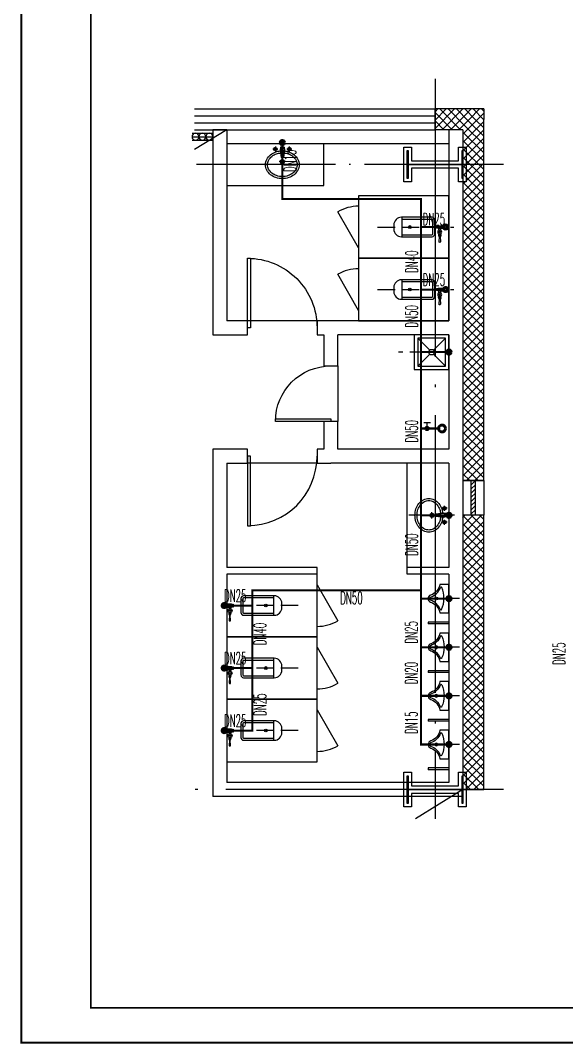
# Model space of a CAD drawing. Extents: x -452079 to 117456, y 3902 to 836955.
# Drawn here: x -328211 to -320346, y 3902 to 18633 of the extents above; entities that cross this region are included whole.
import ezdxf
from ezdxf.enums import TextEntityAlignment as Align

# ---------------------------------------------------------------- set-up
doc = ezdxf.new("R2010")
doc.units = 0
doc.header["$LTSCALE"] = 1000
doc.header["$MEASUREMENT"] = 0
for name, pattern in [('10平面$1$DOTE', [2.42, 2, -0.2, 0.02, -0.2]), ('DASH', [0.35, 0.25, -0.1]), ('DOTE', [2.42, 2, -0.2, 0.02, -0.2])]:
    doc.linetypes.add(name, pattern=pattern)
for name, color, linetype in [('0-cxFrame', 155, 'Continuous'), ('10平面$1$A-AXIS-DOTE', 14, '10平面$1$DOTE'), ('A-AXIS-DOTE', 14, 'DOTE'), ('A-HATCH-2', 251, 'Continuous'), ('A-HRAIL', 173, 'Continuous'), ('A-WC', 223, 'Continuous'), ('A-WINDOW', 140, 'Continuous'), ('AS-COLN', 6, 'Continuous'), ('AS-WALL', 40, 'Continuous'), ('CURTWALL', 4, 'Continuous'), ('FM_ZF给水', 3, 'Continuous'), ('PUB_HATCH', 8, 'Continuous'), ('SB_ZF给水', 3, 'Continuous'), ('WALL', 2, 'Continuous'), ('WZ_ZF给水', 3, 'Continuous')]:
    doc.layers.add(name, color=color, linetype=linetype)
for name, color, linetype, lineweight in [('0-cxText', 131, 'Continuous', 25), ('Gps-ZF给水', 3, 'TG_J', 60), ('LG-ZF给水', 3, 'Continuous', 60)]:
    doc.layers.add(name, color=color, linetype=linetype, lineweight=lineweight)
doc.styles.add('_TWT_PIPEDN', font='SIMPLEX', dxfattribs={"width": 0.65, "height": 3.5, "bigfont": 'HZTXT'})
doc.styles.add('cx_tuming', font='')
doc.styles.add('cx_tuqian1', font='')
doc.styles.add('TG_LINETYPE', font='SIMPLEX', dxfattribs={"width": 0.8, "height": 3.5, "bigfont": 'HZTXT'})
doc.styles.add('黑体', font='', dxfattribs={"height": 12})
doc.styles.get('cx_tuming').set_extended_font_data('SimHei')
doc.styles.get('cx_tuqian1').set_extended_font_data('SimSun')
doc.styles.get('黑体').set_extended_font_data('SimHei')
doc.linetypes.add('TG_J', pattern='A,2,-0.3,["J",TG_LINETYPE,S=0.1,R=0,X=-0.23,Y=-0.15],0', length=2.3)
pattern_1 = [(45, (138332.77, -547935.87), (-60.000061, 60.000061), []), (135, (138332.77, -547935.87), (-60.000061, -60.000061), [])]

# ---------------------------------------------------------------- blocks, each defined once
blk = doc.blocks.new('厕卫')
at = {"layer": 'A-AXIS-DOTE', "color": 8, "linetype": 'DASH'}
blk.add_line((50, -823), (50, 272), dxfattribs=at)
at = {"layer": 'A-WC'}
for p, q in [((-60, -40), (-60, -470)), ((150, -30), (-50, -30)), ((160, -470), (160, -40)), ((190, -470), (-90, -470)), ((350, -1097), (-170, -1397))]:
    blk.add_line(p, q, dxfattribs=at)
blk.add_lwpolyline([(-400, 203), (-400, -1097), (500, -1097), (500, 203)], close=True, dxfattribs=at)
blk.add_lwpolyline([(190, -40, 0.414214), (150, 0), (-50, 0, 0.414214), (-90, -40), (-90, -480, 0.414214), (20, -590), (80, -590, 0.414214), (190, -480)], format="xyb", close=True, dxfattribs=at)
blk.add_circle((50, -359), 20, dxfattribs=at)
for centre, radius, start, end in [((-50, -40), 10, 90, 180), ((150, -40), 10, 0, 90), ((350, -1097), 600, 180, 209.9999)]:
    blk.add_arc(centre, radius, start, end, dxfattribs=at)
for p in [(50, 0), (50, -359)]:
    blk.add_point(p, dxfattribs=at)
blk = doc.blocks.new('343243')
at = {"layer": '10平面$1$A-AXIS-DOTE', "color": 8}
blk.add_lwpolyline([(-137039, 783550), (-137039, 784210)], dxfattribs=at)
at = {"layer": 'A-WC'}
for p, q in [((-137084, 783875), (-136994, 783875)), ((-137039, 783830), (-137039, 783920)), ((-137139, 783657), (-137139, 783731)), ((-137071, 783707), (-137056, 783814)), ((-137064, 783668), (-137071, 783707)), ((-137064, 783668), (-137056, 783814)), ((-137056, 783814), (-137022, 783814)), ((-137056, 783804), (-137022, 783804)), ((-137014, 783668), (-137022, 783814)), ((-137008, 783707), (-137022, 783814)), ((-137014, 783668), (-137008, 783707)), ((-136939, 783657), (-136939, 783731)), ((-137176, 783694), (-137103, 783694)), ((-137064, 783668), (-137014, 783668)), ((-137063, 783687), (-137015, 783687)), ((-136976, 783694), (-136903, 783694))]:
    blk.add_line(p, q, dxfattribs=at)
for points in [[(-137069, 783721, -0.055034), (-137132, 783735, -0.088849), (-137208, 783776, -0.104988), (-137263, 783843, -0.12017), (-137282, 783920, -0.12017), (-137263, 783997, -0.104988), (-137208, 784064, -0.088849), (-137132, 784105, -0.080052), (-137039, 784120, -0.080052)], [(-137065, 783751, -0.056066), (-137123, 783763, -0.088849), (-137190, 783800, -0.104988), (-137237, 783857, -0.12017), (-137252, 783920, -0.12017), (-137237, 783983, -0.104988), (-137190, 784040, -0.088849), (-137123, 784077, -0.080052), (-137039, 784090, -0.080052)], [(-137039, 784120, -0.080052), (-136946, 784105, -0.088849), (-136870, 784064, -0.104988), (-136815, 783997, -0.12017), (-136796, 783920, -0.12017), (-136815, 783843, -0.104988), (-136870, 783776, -0.088849), (-136946, 783735, -0.055034), (-137010, 783721, -0.080052)], [(-137039, 784090, -0.080052), (-136956, 784077, -0.088849), (-136889, 784040, -0.104988), (-136842, 783983, -0.12017), (-136826, 783920, -0.12017), (-136842, 783857, -0.104988), (-136889, 783800, -0.088849), (-136956, 783763, -0.056066), (-137014, 783751, -0.080052)]]:
    blk.add_lwpolyline(points, format="xyb", dxfattribs=at)
for centre, radius in [((-137039, 783875), 30), ((-137039, 783875), 20), ((-137139, 783694), 25), ((-137139, 783694), 15), ((-136939, 783694), 25), ((-136939, 783694), 15)]:
    blk.add_circle(centre, radius, dxfattribs=at)
for centre, start, end in [((-137040, 783695), 80.5252, 279.4748), ((-137038, 783695), 260.5252, 99.4748)]:
    blk.add_arc(centre, 7.19, start, end, dxfattribs=at)
blk = doc.blocks.new('清洁间')
at = {"layer": 'A-AXIS-DOTE', "color": 8, "linetype": 'DASH'}
blk.add_lwpolyline([(2044571, 1694020), (2045331, 1694020)], dxfattribs=at)
at = {"layer": 'A-WC'}
for points in [[(2045106, 1693770), (2045106, 1694270), (2044606, 1694270), (2044606, 1693770)], [(2045056, 1693820), (2045056, 1694220), (2044656, 1694220), (2044656, 1693820)]]:
    blk.add_lwpolyline(points, close=True, dxfattribs=at)
for points in [[(2044828, 1694048), (2044656, 1694220)], [(2044884, 1694048), (2045056, 1694220)], [(2044656, 1693820), (2044828, 1693991)], [(2045056, 1693820), (2044884, 1693991)]]:
    blk.add_lwpolyline(points, dxfattribs=at)
blk.add_circle((2044856, 1694020), 40, dxfattribs=at)
blk = doc.blocks.new('$lvtry$00000224')
at = {"color": 0}
for p, q in [((-363, 0), (-363, -300)), ((-338, 0), (-363, 0)), ((-338, 0), (-338, -300)), ((337, 0), (337, -300)), ((362, 0), (337, 0)), ((362, 0), (362, -300)), ((-338, -300), (-363, -300)), ((362, -300), (337, -300))]:
    blk.add_line(p, q, dxfattribs=at)
at = {"color": 0, "elevation": 0}
blk.add_lwpolyline([(-205, -131), (-205, 0), (205, 0), (205, -131, 0.268068), (51, -263, -0.317765), (0, -300, -0.317765), (-51, -263, 0.268068)], format="xyb", close=True, dxfattribs=at)
at = {"color": 0}
blk.add_circle((0, -182, 0), 20, dxfattribs=at)
for centre, radius, start, end in [((-152, -115, 0), 10, 114.1084, 248.1394), ((5, -466, 0), 395, 66.6675, 114.1084), ((-243, -341, 0), 233, 19.2639, 68.1394), ((243, -341, 0), 233, 110.4941, 160.7361), ((158, -113, 0), 10, 290.4941, 66.6675), ((0, -256, 0), 24, 199.2639, 269.4998), ((0, -256, 0), 24, 270.5002, 340.7361)]:
    blk.add_arc(centre, radius, start, end, dxfattribs=at)
blk.add_point((0, -182, 0), dxfattribs=at)
at = {"layer": 'A-AXIS-DOTE', "color": 8}
blk.add_lwpolyline([(0, 153), (0, -367)], dxfattribs=at)
blk = doc.blocks.new('小便器')
at = {"layer": 'A-WC', "xscale": -1, "rotation": 89.99999999999999}
blk.add_blockref('$lvtry$00000224', (2044606, 1695654), dxfattribs=at)
blk = doc.blocks.new('*U166')
at = {"color": 0}
blk.add_lwpolyline([(500, 0), (500, 1000), (460, 1000), (460, 0)], close=True, dxfattribs=at)
blk.add_arc((500, 0), 1000, 90, 180, dxfattribs=at)
blk = doc.blocks.new('*U165')
at = {"color": 0, "xscale": 0.001, "yscale": 0.001, "zscale": 0.001}
blk.add_blockref('*U166', (0, 0), dxfattribs=at)
blk = doc.blocks.new('*U168')
at = {"color": 0}
blk.add_lwpolyline([(400, 0), (400, 800), (360, 800), (360, 0)], close=True, dxfattribs=at)
blk.add_arc((400, 0), 800, 90, 180, dxfattribs=at)
blk = doc.blocks.new('*U167')
at = {"color": 0, "xscale": 0.00125, "yscale": 0.00125, "zscale": 0.00125}
blk.add_blockref('*U168', (0, 0), dxfattribs=at)
blk = doc.blocks.new('w42343243')
at = {"layer": 'A-HATCH-2', "color": 2}
blk.add_lwpolyline([(-165104, 621070), (-164604, 621070), (-164604, 620958), (-164800, 620958), (-164800, 620282), (-164604, 620282), (-164604, 620170), (-165104, 620170), (-165104, 620282), (-164908, 620282), (-164908, 620958), (-165104, 620958)], close=True, dxfattribs=at)
at = {"layer": 'AS-COLN', "color": 8}
blk.add_lwpolyline([(-165054, 621020), (-164654, 621020), (-164654, 621008), (-164850, 621008), (-164850, 620232), (-164654, 620232), (-164654, 620220), (-165054, 620220), (-165054, 620232), (-164858, 620232), (-164858, 621008), (-165054, 621008)], close=True, dxfattribs=at)
blk = doc.blocks.new('99平面图例外参$0$$LinePat$圆环')
for points in [[(0, 150), (300, 150)], [(0, 0), (300, 0)], [(0, -150), (300, -150)]]:
    blk.add_lwpolyline(points)
at = {"color": 0}
blk.add_circle((150, 0), 150, dxfattribs=at)
blk = doc.blocks.new('*U170')
at = {"color": 0}
for p, q in [((-250, 150), (250, 150)), ((250, 30), (-250, 30)), ((-250, -30), (-190, 30)), ((-190, -30), (-130, 30)), ((-130, -30), (-70, 30)), ((-70, -30), (-10, 30)), ((-10, -30), (50, 30)), ((50, -30), (110, 30)), ((110, -30), (170, 30)), ((170, -30), (230, 30)), ((250, -30), (-250, -30)), ((-250, -150), (250, -150))]:
    blk.add_line(p, q, dxfattribs=at)
for points in [[(-250, -150), (-250, 150)], [(250, -150), (250, 150)]]:
    blk.add_lwpolyline(points, dxfattribs=at)
blk = doc.blocks.new('*U169')
at = {"color": 0, "xscale": 0.001999999996058992, "yscale": 0.003333333333333334, "zscale": 0.001999999996058992}
blk.add_blockref('*U170', (0, 0), dxfattribs=at)
blk = doc.blocks.new('A$C396E0034')
at = {"layer": 'PUB_HATCH'}
h = blk.add_hatch(dxfattribs=at)
h.set_pattern_fill('多孔材料', color=256, scale=30, style=0)
h.set_pattern_definition(pattern_1)
h.paths.add_polyline_path([(10069, 484), (10219, 584), (10219, 984), (9919, 984), (9919, 584)])
h = blk.add_hatch(dxfattribs=at)
h.set_pattern_fill('多孔材料', color=256, scale=30, style=0)
h.set_pattern_definition(pattern_1)
h.paths.add_polyline_path([(419, 284), (4369, 284), (4369, 584), (419, 584)])
h = blk.add_hatch(dxfattribs=at)
h.set_pattern_fill('多孔材料', color=256, scale=30, style=0)
h.set_pattern_definition(pattern_1)
h.paths.add_polyline_path([(9919, 584), (4869, 584), (4869, 284), (10069, 284), (10069, 484)])
h = blk.add_hatch(dxfattribs=at)
h.set_pattern_fill('多孔材料', color=256, scale=30, style=0)
h.set_pattern_definition(pattern_1)
h.paths.add_polyline_path([(10219, 584), (10069, 484), (10069, 284), (10219, 284)])
at = {"layer": 'A-AXIS-DOTE', "color": 8, "ltscale": 2}
for p, q in [((419, 0), (419, 4447)), ((10652, 984), (0, 984))]:
    blk.add_line(p, q, dxfattribs=at)
at = {"layer": 'A-AXIS-DOTE', "color": 8}
for p, q in [((9419, 0), (9419, 4447)), ((9919, 3984), (9635, 4447)), ((419, 584), (0, 1266))]:
    blk.add_line(p, q, dxfattribs=at)
at = {"layer": 'AS-WALL'}
for p, q in [((9919, 584), (9919, 984)), ((9919, 984), (10219, 984)), ((10219, 584), (10219, 984)), ((4369, 584), (419, 584)), ((419, 584), (419, 284)), ((4369, 284), (4369, 584)), ((9919, 584), (4869, 584)), ((4869, 584), (4869, 284)), ((10219, 584), (10219, 584)), ((10219, 284), (10219, 584)), ((419, 284), (4369, 284)), ((4869, 284), (10069, 284)), ((10219, 284), (10069, 284))]:
    blk.add_line(p, q, dxfattribs=at)
at = {"layer": 'CURTWALL'}
for p, q in [((9919, 4447), (9919, 984)), ((10019, 4447), (10019, 984)), ((10119, 4447), (10119, 984)), ((10219, 4447), (10219, 984)), ((10219, 984), (9919, 984))]:
    blk.add_line(p, q, dxfattribs=at)
at = {"layer": 'WALL'}
for p, q in [((319, 584), (319, 4184)), ((3569, 4184), (319, 4184)), ((5319, 4184), (3569, 4184)), ((5319, 3684), (5319, 4184)), ((9919, 4184), (6969, 4184)), ((6969, 4184), (6969, 3684)), ((9919, 3984), (9919, 4184)), ((519, 784), (519, 3984)), ((3519, 3984), (519, 3984)), ((3519, 2684), (3519, 3984)), ((3619, 2684), (3619, 3984)), ((5119, 3984), (3619, 3984)), ((5119, 3984), (5119, 3684)), ((9919, 3984), (7169, 3984)), ((7169, 3684), (7169, 3984)), ((9719, 784), (9719, 3984)), ((5119, 2684), (5119, 3684)), ((5119, 3684), (5319, 3684)), ((6969, 3684), (7169, 3684)), ((7169, 2684), (7169, 3684)), ((3519, 2684), (3619, 2684)), ((5319, 2684), (5119, 2684)), ((5119, 2684), (5119, 2484)), ((5319, 2584), (5319, 2684)), ((7169, 2684), (6969, 2684)), ((6969, 2684), (6969, 2584)), ((7169, 2484), (7169, 2684)), ((5719, 2584), (5319, 2584)), ((5719, 2384), (5719, 2584)), ((6969, 2584), (6519, 2584)), ((6519, 2584), (6519, 2384)), ((5119, 784), (5119, 2484)), ((5319, 2384), (5719, 2384)), ((5319, 784), (5319, 2384)), ((6519, 2384), (5719, 2384)), ((6519, 2384), (6969, 2384)), ((6969, 784), (6969, 2384)), ((7169, 784), (7169, 2484)), ((3519, 784), (3519, 1384)), ((3519, 1384), (3619, 1384)), ((3619, 1384), (5119, 1384)), ((3619, 784), (3619, 1384)), ((2806, 784), (2806, 1084)), ((2831, 1084), (2806, 1084)), ((2831, 784), (2831, 1084)), ((3519, 784), (519, 784)), ((2831, 784), (2806, 784)), ((5119, 784), (3619, 784)), ((6969, 784), (5319, 784)), ((9919, 784), (7169, 784)), ((9919, 584), (9919, 784)), ((3569, 584), (319, 584)), ((5219, 584), (3569, 584)), ((7069, 584), (5219, 584)), ((9919, 584), (7069, 584))]:
    blk.add_line(p, q, dxfattribs=at)
for points in [[(9119, 3984), (9119, 2584), (9719, 2584), (9719, 2584)], [(3169, 631), (3169, 1151)]]:
    blk.add_lwpolyline(points, dxfattribs=at)
at = {"layer": 'WALL', "elevation": 0}
blk.add_lwpolyline([(2964, 915), (2964, 784), (3374, 784), (3374, 915, -0.268068), (3219, 1048, 0.317765), (3169, 1084, 0.317765), (3118, 1048, -0.268068)], format="xyb", close=True, dxfattribs=at)
at = {"layer": 'WALL'}
blk.add_circle((3169, 966, 0), 20, dxfattribs=at)
for centre, radius, start, end in [((2926, 1125, 0), 233, 291.8606, 340.7361), ((3169, 1040, 0), 24, 90.5002, 160.7361), ((3168, 1040, 0), 24, 19.2639, 89.4998), ((3411, 1125, 0), 233, 199.2639, 249.5059), ((3016, 899, 0), 10, 111.8606, 245.8916), ((3174, 1251, 0), 395, 245.8916, 293.3325), ((3326, 897, 0), 10, 293.3325, 69.5059)]:
    blk.add_arc(centre, radius, start, end, dxfattribs=at)
blk.add_point((3169, 966, 0), dxfattribs=at)
at = {"layer": 'A-HRAIL', "xscale": -0.3344569287663073, "yscale": 0.3333333333333333, "zscale": 0.3333333333333333, "rotation": 89.99999999999977}
for p in [(9819, 4485), (9819, 4385), (9819, 4284)]:
    blk.add_blockref('99平面图例外参$0$$LinePat$圆环', p, dxfattribs=at)
at = {"layer": 'A-WINDOW'}
for p in [(165273, -619636), (174273, -619636)]:
    blk.add_blockref('w42343243', p, dxfattribs=at)
at = {"layer": 'A-WINDOW', "xscale": 500.000000985252, "yscale": -300, "zscale": 300, "rotation": 179.9999999936631}
blk.add_blockref('*U169', (4619, 434), dxfattribs=at)
at = {"layer": 'WALL'}
for name, p in [('厕卫', (1219, 3781)), ('厕卫', (2119, 3781)), ('厕卫', (3019, 3781)), ('343243', (141408, -782846))]:
    blk.add_blockref(name, p, dxfattribs=at)
for name, p, xscale, yscale, zscale, rotation in [('*U165', (5219, 3184), 1000, 1000, 200, 90.00000000002079), ('*U165', (7069, 3184), 1000, -1000, 199.9999999999999, 90.00000000002079), ('*U167', (6119, 2484), 800, -800, 199.9999999999998, 180)]:
    blk.add_blockref(name, p, dxfattribs=dict(at, xscale=xscale, yscale=yscale, zscale=zscale, rotation=rotation))
for name, p, rotation in [('343243', (793336, 140223), 90.00000000000004), ('厕卫', (7669, 988), 180), ('厕卫', (8569, 988), 180), ('清洁间', (1700738, -2043822), 90.00000000000004), ('小便器', (1696722, -2043822), 90.00000000000004), ('小便器', (1697422, -2043822), 90.00000000000004), ('小便器', (1698122, -2043822), 90.00000000000004)]:
    blk.add_blockref(name, p, dxfattribs=dict(at, rotation=rotation))
blk = doc.blocks.new('A$C7F0C77ED')
at = {"layer": 'SB_ZF给水'}
for p, q in [((19, 242), (19, 202)), ((78, 232), (78, 212)), ((88, 230), (78, 230)), ((88, 214), (78, 214)), ((88, 212), (88, 232)), ((97, 232), (97, 212)), ((58, 108), (28, 108)), ((56, 113), (30, 113)), ((35, 93), (35, 108)), ((51, 93), (51, 108))]:
    blk.add_line(p, q, dxfattribs=at)
blk.add_lwpolyline([(0, 234), (7, 234), (7, 210), (0, 210)], close=True, dxfattribs=at)
for points in [[(97, 232), (88, 232), (88, 237), (78, 237), (78, 232, -0.218412), (68, 239, 0.273832), (64, 242), (19, 242), (19, 244), (9, 244), (9, 200), (19, 200), (19, 202), (30, 202), (30, 177)], [(56, 202, 0.208281), (55, 203, 0.095674), (52, 205, 0.05244), (48, 206, 0.039599), (43, 207, 0.039599), (37, 206, 0.05244), (33, 205, 0.095674), (30, 203, 0.208281), (30, 202, 0.208281)], [(56, 177), (56, 202), (64, 202, 0.273832), (68, 204, -0.218412), (78, 212), (78, 207), (88, 207), (88, 212), (97, 212)], [(30, 124), (30, 113), (27, 113, 0.999931), (27, 108), (28, 108), (28, 93), (58, 93), (58, 108), (58, 108, 0.999931), (58, 113), (56, 113), (56, 124)], [(48, 86), (52, 86), (52, 91), (33, 91), (33, 86), (38, 86), (33, 10, 1), (53, 10), (48, 86)]]:
    blk.add_lwpolyline(points, format="xyb", dxfattribs=at)
blk.add_lwpolyline([(48, 86), (38, 86)], dxfattribs=at)
for radius in [29.7, 11.5]:
    blk.add_circle((43, 150), radius, dxfattribs=at)
blk = doc.blocks.new('TK22.A1 L(Dragon)')
at = {"layer": '0-cxFrame', "color": 7, "const_width": 0.5}
blk.add_lwpolyline([(0, 0), (-841, 0), (-841, 594), (0, 594)], close=True, dxfattribs=at)
at = {"layer": '0-cxFrame', "const_width": 0.5}
blk.add_lwpolyline([(-80, 10), (-821, 10), (-821, 584), (-80, 584)], close=True, dxfattribs=at)
at = {"style": '黑体', "flags": 4}
blk.add_attdef('图幅', text='', height=3.3, dxfattribs=at).set_placement((-40, 3), align=Align.RIGHT)
at = {"layer": '0-cxText', "flags": 4}
for tag, height, style, p in [('建设单位', 3.5, 'cx_tuming', (-45, 240)), ('项目名称', 3.5, 'cx_tuming', (-45, 210)), ('子项名称', 3.5, 'cx_tuming', (-45, 180)), ('工程编号', 3.3, 'cx_tuqian1', (-35, 165)), ('图名1', 3.5, 'cx_tuming', (-45, 87)), ('图名2', 3.5, 'cx_tuming', (-45, 79)), ('图名3', 3.5, 'cx_tuming', (-45, 71)), ('出图日期', 3.3, 'cx_tuqian1', (-39, 60)), ('专业', 3.3, 'cx_tuqian1', (-55, 52)), ('图号', 3.3, 'cx_tuqian1', (-55, 44)), ('版次', 3.3, 'cx_tuqian1', (-20, 44))]:
    blk.add_attdef(tag, text='', height=height, dxfattribs=dict(at, style=style)).set_placement(p, align=Align.MIDDLE)
blk = doc.blocks.new('$VALVE$00000497')
for p, q in [((78, 138), (-78, 138)), ((0, 50), (0, 138))]:
    blk.add_line(p, q)
at = {"const_width": 49.6}
blk.add_lwpolyline([(25, 0, 1), (-25, 0, 1)], format="xyb", close=True, dxfattribs=at)
blk.add_circle((0, 0), 50)

msp = doc.modelspace()

# ---------------------------------------------------------------- hatches: boundary and pattern name
at = {"layer": 'Gps-ZF给水'}
for points in [[(-324439.46, 16063.99), (-324454.46, 16063.99), (-324454.46, 16048.99)], [(-324439.46, 16063.99), (-324439.46, 16048.99), (-324454.46, 16048.99)], [(-322443.56, 16063.99), (-322428.56, 16063.99), (-322428.56, 16078.99)], [(-322443.56, 16063.99), (-322443.56, 16078.99), (-322428.56, 16078.99)], [(-324872.89, 10426.08), (-324872.89, 10441.08), (-324887.89, 10441.08)], [(-324872.89, 10426.08), (-324887.89, 10426.08), (-324887.89, 10441.08)], [(-324872.89, 8408.38), (-324872.89, 8393.38), (-324857.89, 8393.38)], [(-324872.89, 8408.38), (-324857.89, 8408.38), (-324857.89, 8393.38)], [(-322443.56, 8208.38), (-322443.56, 8193.38), (-322458.56, 8193.38)], [(-322443.56, 8208.38), (-322458.56, 8208.38), (-322458.56, 8193.38)]]:
    msp.add_hatch(color=256, dxfattribs=at).paths.add_polyline_path(points)

# ---------------------------------------------------------------- linework, layer by layer
at = {"layer": 'Gps-ZF给水', "ltscale": 0.5, "const_width": 30}
for points in [[(-324439.46, 16063.99), (-324439.46, 16875.4)], [(-322443.56, 16063.99), (-324439.46, 16063.99)], [(-322443.56, 16063.99), (-322443.56, 15658.56)], [(-322443.56, 15658.56), (-322088.83, 15658.56)], [(-322443.56, 15658.56), (-322443.56, 14758.56)], [(-322443.56, 14758.56), (-322088.83, 14758.56)], [(-322443.56, 14758.56), (-322443.56, 13858.38)], [(-322443.56, 13858.38), (-322039.47, 13858.38)], [(-322443.56, 13858.38), (-322443.56, 12758.38)], [(-322443.56, 12758.38), (-322443.56, 11508.38)], [(-322443.56, 12758.38), (-322164.46, 12758.38)], [(-322443.56, 11508.38), (-322039.47, 11508.38)], [(-322443.56, 11508.38), (-322443.56, 10426.08)], [(-324872.89, 10426.08), (-322443.56, 10426.08)], [(-324872.89, 10426.08), (-324872.89, 10208.38)], [(-322443.56, 10426.08), (-322443.56, 10308.38)], [(-322443.56, 10308.38), (-322039.47, 10308.38)], [(-322443.56, 10308.38), (-322443.56, 9608.38)], [(-324872.89, 10208.38), (-325276.98, 10208.38)], [(-324872.89, 10208.38), (-324872.89, 9308.38)], [(-322443.56, 9608.38), (-322039.47, 9608.38)], [(-322443.56, 9608.38), (-322443.56, 8908.38)], [(-324872.89, 9308.38), (-325276.98, 9308.38)], [(-324872.89, 9308.38), (-324872.89, 8408.38)], [(-322443.56, 8908.38), (-322039.47, 8908.38)], [(-322443.56, 8908.38), (-322443.56, 8208.38)], [(-324872.89, 8408.38), (-325276.98, 8408.38)], [(-322443.56, 8208.38), (-322039.47, 8208.38)]]:
    msp.add_lwpolyline(points, dxfattribs=at)
at = {"layer": 'Gps-ZF给水', "ltscale": 0.5}
for centre in [(-324439.46, 16875.4), (-322088.83, 15658.56, 0), (-322088.83, 14758.56, 0), (-322039.47, 13858.38, 0), (-322039.47, 11508.38, 0), (-322039.47, 10308.38, 0), (-325276.98, 10208.38), (-322039.47, 9608.38, 0), (-325276.98, 9308.38), (-322039.47, 8908.38, 0), (-325276.98, 8408.38), (-322039.47, 8208.38, 0)]:
    msp.add_circle(centre, 30.11, dxfattribs=at)
at = {"layer": 'LG-ZF给水'}
msp.add_circle((-322139.46, 12758.38), 50, dxfattribs=at)

# ---------------------------------------------------------------- block references
at = {"layer": '0-cxFrame', "xscale": 50, "yscale": 50, "zscale": 50}
msp.add_blockref('TK22.A1 L(Dragon)', (-286148.56, 3914.62), dxfattribs=at)
at = {"layer": 'FM_ZF给水', "xscale": 0.6, "yscale": 0.6, "zscale": 0.6}
msp.add_blockref('$VALVE$00000497', (-322354.4, 12758.38), dxfattribs=at)
at = {"layer": 'SB_ZF给水', "color": 3, "xscale": -1}
for p in [(-322129.04, 15436.39, 0), (-322129.04, 14536.39, 0)]:
    msp.add_blockref('A$C7F0C77ED', p, dxfattribs=at)
at = {"layer": 'SB_ZF给水', "color": 3}
for p in [(-325236.76, 9985.29), (-325236.76, 9085.29), (-325236.76, 8185.29)]:
    msp.add_blockref('A$C7F0C77ED', p, dxfattribs=at)
at = {"layer": 'WALL', "rotation": 90}
msp.add_blockref('A$C396E0034', (-321255.33, 7139.79), dxfattribs=at)

# ---------------------------------------------------------------- texts
at = {"layer": 'WZ_ZF给水', "style": '_TWT_PIPEDN', "width": 0.52}
for s, p in [('DN15', (-324242.51, 16450.22)), ('DN40', (-322488.6, 14997.89)), ('DN50', (-322488.6, 14210.8)), ('DN50', (-322488.6, 12556.83)), ('DN50', (-322488.6, 10923.16)), ('DN40', (-324673.38, 9636.95)), ('DN25', (-322494.8, 9661.45)), ('DN25', (-320366.74, 9352.73)), ('DN25', (-320366.74, 9352.73)), ('DN20', (-322494.8, 9073.95)), ('DN25', (-324673.38, 8618.82)), ('DN15', (-322494.8, 8358.6))]:
    msp.add_text(s, height=175, rotation=90, dxfattribs=at).set_placement(p)
for s, p in [('DN25', (-322418.91, 15685.77)), ('DN25', (-322418.91, 14813.06)), ('DN25', (-325280.56, 10262.88)), ('DN50', (-323605.59, 10230.08)), ('DN25', (-325280.56, 9362.88)), ('DN25', (-325280.56, 8462.88))]:
    msp.add_text(s, height=175, dxfattribs=at).set_placement(p)

doc.saveas('drawing.dxf')
